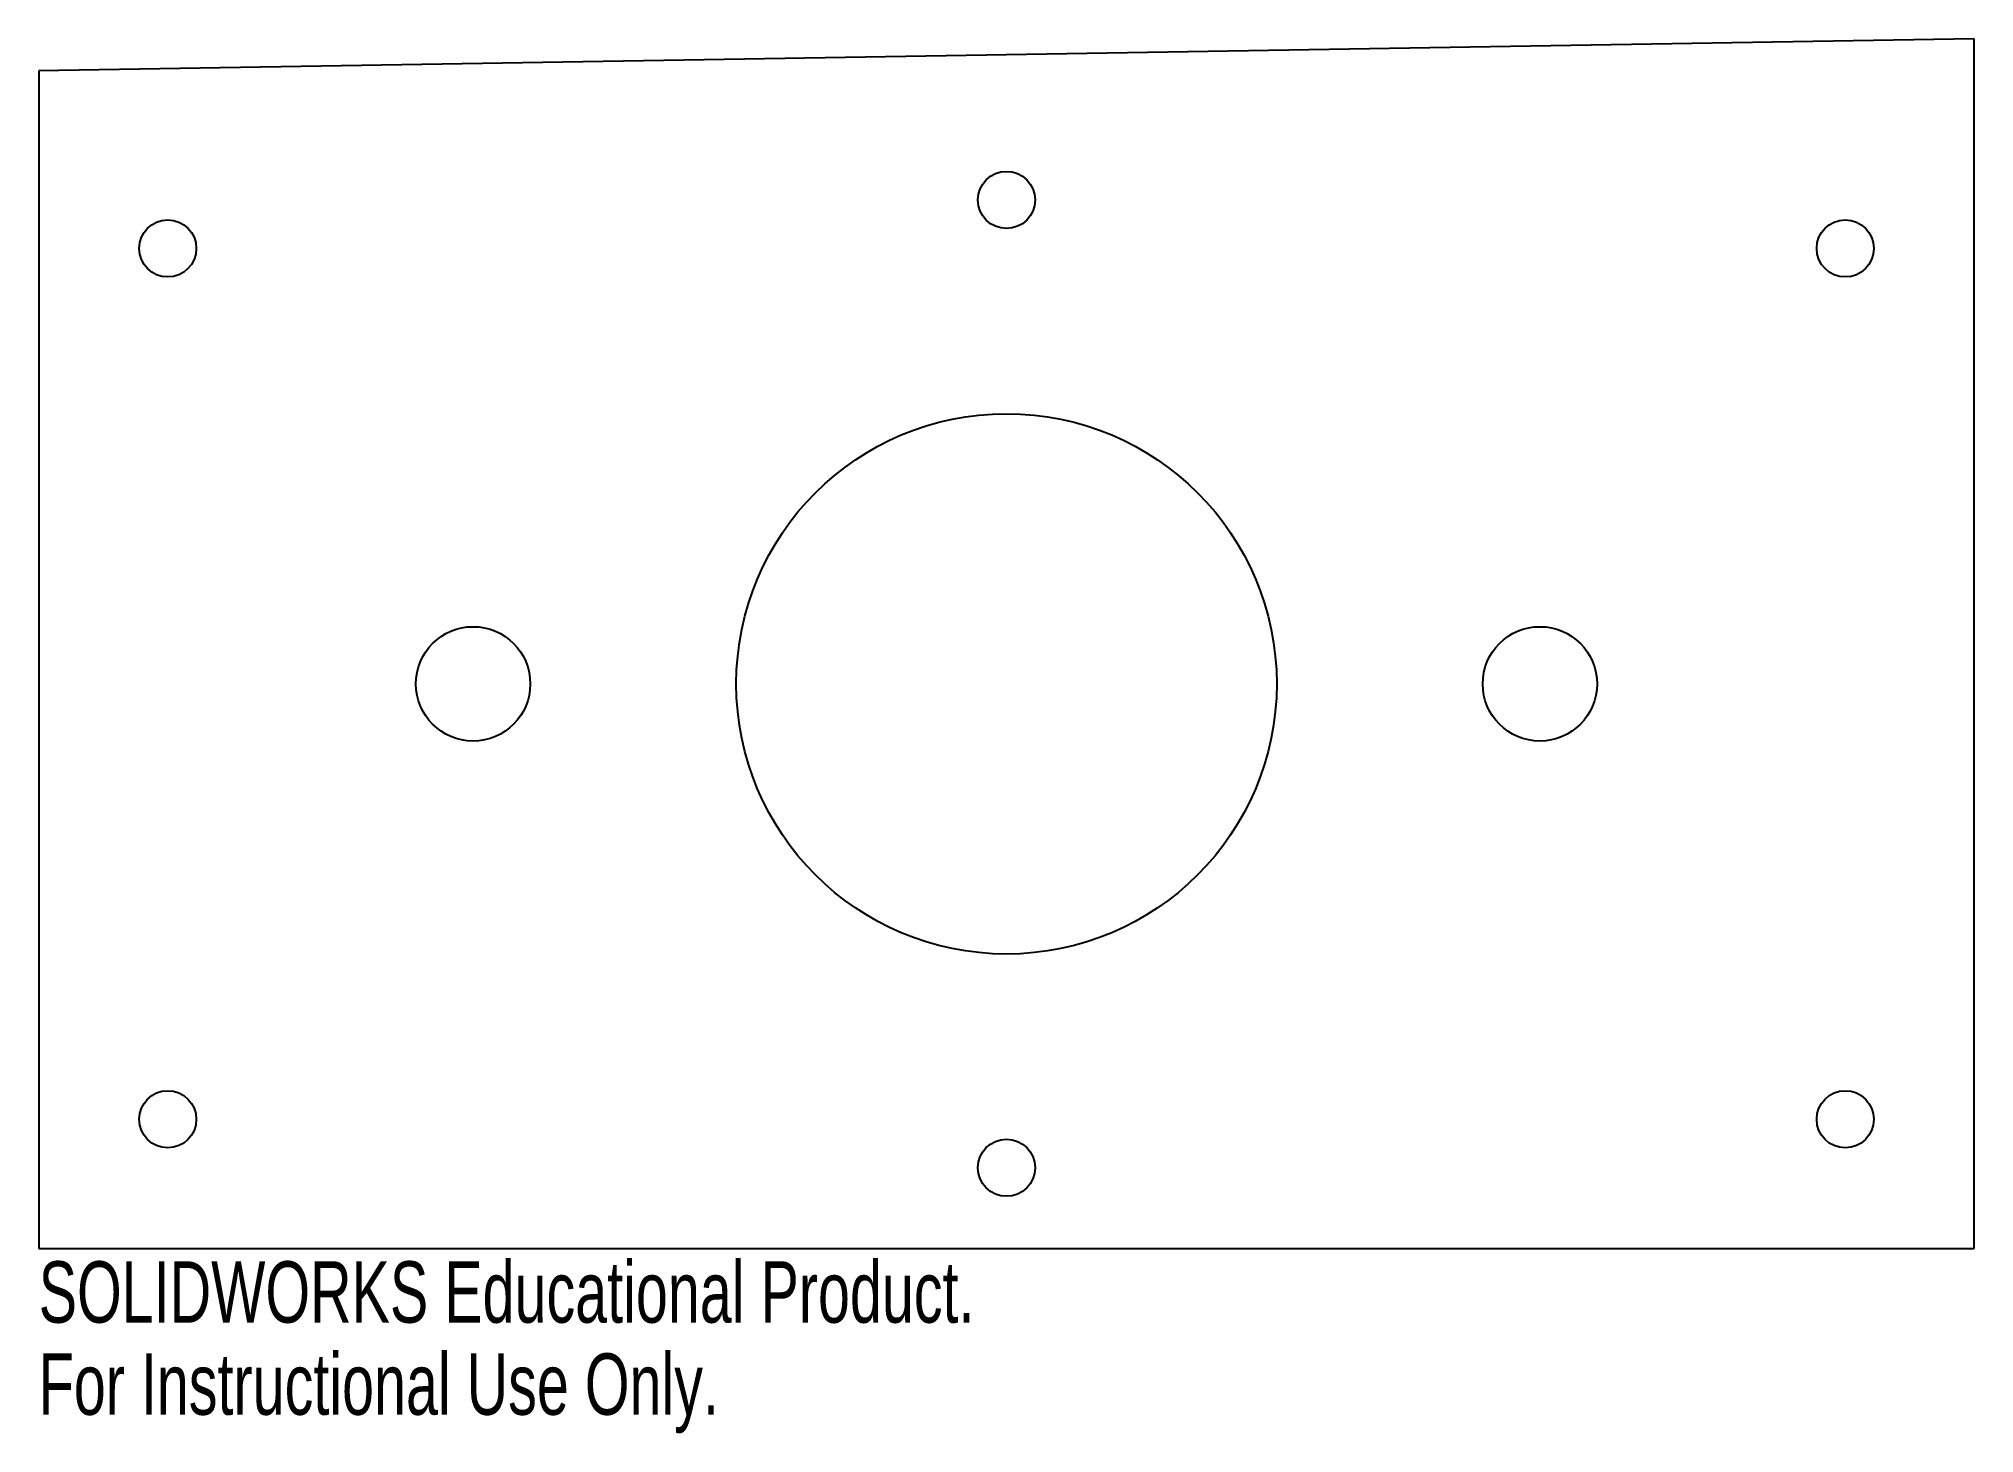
# Model space of a CAD drawing. Header units: inches. Extents: x -3 to 3, y -2.32 to 2.
import ezdxf

# ---------------------------------------------------------------- set-up
doc = ezdxf.new("R2010")
doc.units = ezdxf.units.IN
doc.header["$MEASUREMENT"] = 0
doc.styles.add('SLDTEXTSTYLE0', font='TXT', dxfattribs={"width": 0.7})

msp = doc.modelspace()

# ---------------------------------------------------------------- linework, layer by layer
at = {"color": 7, "linetype": 'Continuous', "lineweight": 25}
for p, q in [((3, 2), (-3, 1.9)), ((3, -1.75), (3, 2)), ((-3, 1.9), (-3, -1.75)), ((-3, -1.75), (3, -1.75))]:
    msp.add_line(p, q, dxfattribs=at)
for centre, radius in [((0, 1.5), 0.0886), ((-2.6, 1.35), 0.0886), ((2.6, 1.35), 0.0886), ((0, 0), 0.8376), ((-1.6535, 0), 0.1772), ((1.6535, 0), 0.1772), ((-2.6, -1.35), 0.0886), ((2.6, -1.35), 0.0886), ((0, -1.5), 0.0886)]:
    msp.add_circle(centre, radius, dxfattribs=at)

# ---------------------------------------------------------------- texts
at = {"color": 7, "linetype": 'Continuous', "char_height": 0.1903, "attachment_point": 1, "style": 'SLDTEXTSTYLE0'}
for s, insert in [('SOLIDWORKS Educational Product.', (-3, -1.7901)), ('For Instructional Use Only.', (-3, -2.0756))]:
    msp.add_mtext(s, dxfattribs=dict(at, insert=insert))

doc.saveas('drawing.dxf')
